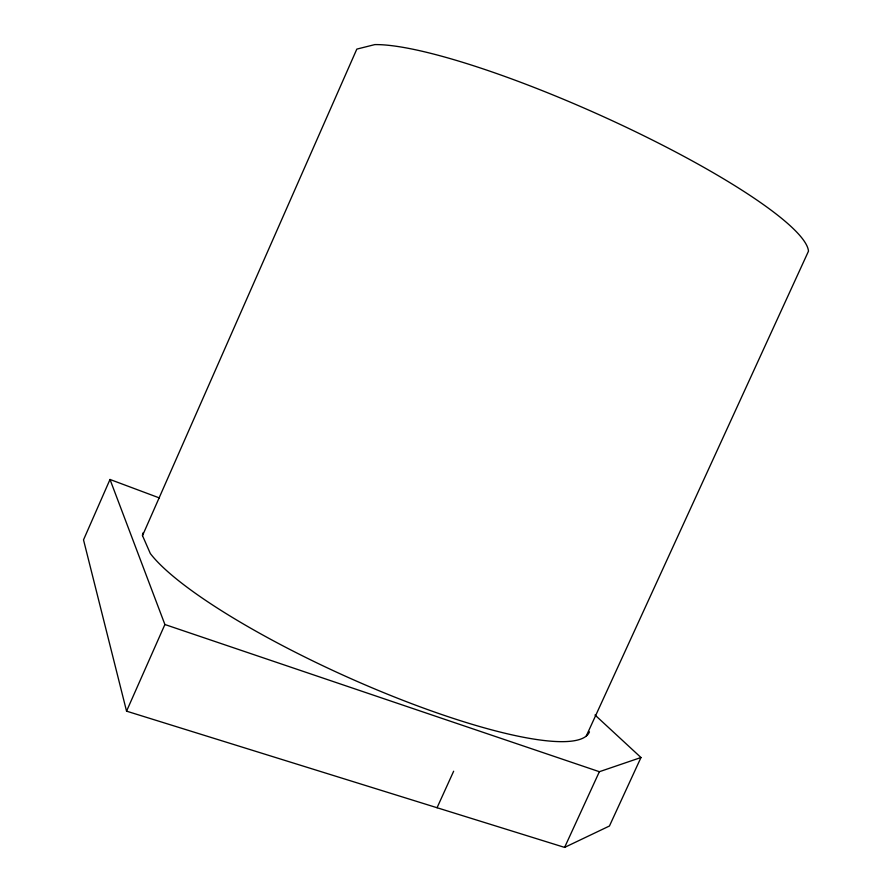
<?xml version="1.0" encoding="UTF-8"?>
<svg xmlns="http://www.w3.org/2000/svg" width="892" height="892" viewBox="0 0 892 892"><rect width="100%" height="100%" fill="white"/><g stroke="black" fill="none" stroke-linecap="round" stroke-linejoin="round"><path stroke-width="1.34" d="M159.478 497.97L110.006 479.472L83.514 539.861L126.552 711.158L564.603 847.4L609.437 826.014L640.98 757.52L594.986 714.994M589.467 731.808A244.441 48.926 24.2 0 1 386.894 693.954A244.441 48.926 24.2 0 1 150.335 553.542L142.497 535.624L356.822 49.105L374.807 44.6A248.344 42.738 24.2 0 1 627.667 127.946A248.344 42.738 24.2 0 1 808.486 251.187L586.234 736.09M126.552 711.158L164.897 624.512L110.006 479.472M437.058 807.728L453.649 771.223M564.603 847.4L599.368 771.714L640.98 757.52M164.897 624.512L599.368 771.714M142.497 535.624A244.441 48.926 24.2 0 1 142.932 532.97"/></g></svg>
